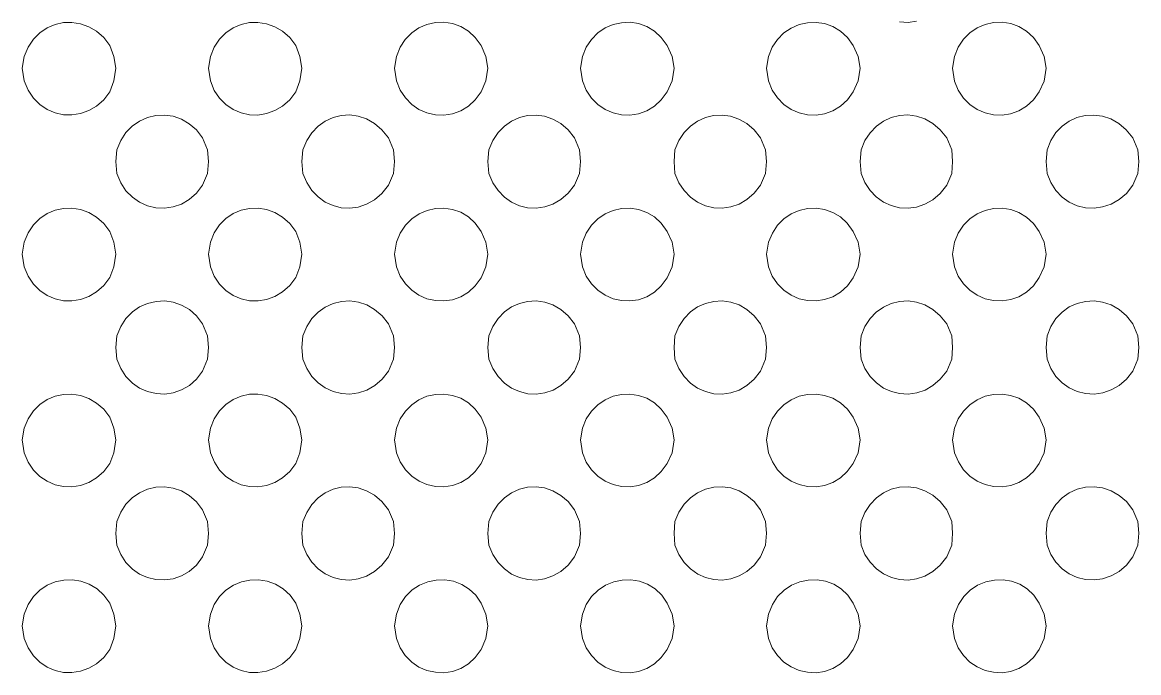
# Model space of a CAD drawing. Extents: x 0 to 243, y -13 to 276.
# Drawn here: x 154.65 to 184.38, y 194.14 to 211.48 of the extents above; entities that cross this region are included whole.
import ezdxf

# ---------------------------------------------------------------- set-up
doc = ezdxf.new("R2010")
doc.units = 0
doc.layers.add('GEOMETRY', color=7, linetype='Continuous')

msp = doc.modelspace()

# ---------------------------------------------------------------- linework, layer by layer
at = {"layer": 'GEOMETRY', "lineweight": 13}
for points in [[(157.138, 210.257), (157.086, 210.571), (156.981, 210.859), (156.816, 211.071), (156.626, 211.239), (156.418, 211.362), (156.197, 211.441), (155.97, 211.477), (155.742, 211.47), (155.52, 211.422), (155.31, 211.332), (155.116, 211.201), (154.946, 211.031), (154.806, 210.82), (154.7, 210.571), (154.648, 210.257), (154.7, 209.915), (154.805, 209.666), (154.945, 209.455), (155.115, 209.285), (155.308, 209.154), (155.519, 209.064), (155.742, 209.015), (155.969, 209.009), (156.197, 209.045), (156.418, 209.124), (156.626, 209.247), (156.816, 209.414), (156.981, 209.626), (157.086, 209.915), (157.138, 210.257)], [(162.093, 210.257), (162.04, 210.57), (161.936, 210.859), (161.77, 211.071), (161.58, 211.239), (161.372, 211.362), (161.151, 211.441), (160.924, 211.477), (160.696, 211.471), (160.474, 211.422), (160.264, 211.333), (160.071, 211.202), (159.901, 211.031), (159.761, 210.82), (159.655, 210.57), (159.602, 210.257), (159.655, 209.915), (159.76, 209.665), (159.901, 209.455), (160.07, 209.284), (160.263, 209.153), (160.474, 209.063), (160.696, 209.015), (160.924, 209.008), (161.151, 209.045), (161.372, 209.124), (161.58, 209.247), (161.771, 209.414), (161.936, 209.626), (162.04, 209.915), (162.093, 210.257)], [(167.047, 210.257), (166.995, 210.57), (166.864, 210.86), (166.71, 211.076), (166.527, 211.245), (166.323, 211.368), (166.104, 211.445), (165.876, 211.479), (165.647, 211.47), (165.423, 211.419), (165.211, 211.327), (165.017, 211.195), (164.847, 211.024), (164.709, 210.816), (164.609, 210.57), (164.558, 210.257), (164.609, 209.915), (164.71, 209.67), (164.848, 209.462), (165.017, 209.291), (165.211, 209.159), (165.424, 209.067), (165.647, 209.016), (165.876, 209.007), (166.103, 209.041), (166.322, 209.119), (166.527, 209.242), (166.71, 209.41), (166.864, 209.626), (166.995, 209.915), (167.047, 210.257)], [(172.003, 210.255), (171.951, 210.57), (171.82, 210.859), (171.664, 211.075), (171.481, 211.244), (171.277, 211.367), (171.058, 211.445), (170.831, 211.479), (170.602, 211.469), (170.378, 211.418), (170.166, 211.327), (169.972, 211.195), (169.802, 211.024), (169.665, 210.816), (169.565, 210.57), (169.513, 210.255), (169.565, 209.915), (169.665, 209.67), (169.803, 209.461), (169.972, 209.291), (170.166, 209.159), (170.378, 209.067), (170.602, 209.016), (170.83, 209.007), (171.058, 209.041), (171.277, 209.119), (171.481, 209.242), (171.664, 209.41), (171.82, 209.626), (171.951, 209.915), (172.003, 210.255)], [(176.958, 210.255), (176.906, 210.57), (176.774, 210.859), (176.619, 211.075), (176.437, 211.244), (176.232, 211.367), (176.013, 211.444), (175.786, 211.478), (175.556, 211.469), (175.332, 211.418), (175.12, 211.326), (174.925, 211.194), (174.756, 211.024), (174.619, 210.815), (174.52, 210.57), (174.468, 210.255), (174.52, 209.915), (174.619, 209.67), (174.756, 209.462), (174.925, 209.291), (175.119, 209.159), (175.332, 209.067), (175.556, 209.016), (175.785, 209.007), (176.013, 209.041), (176.232, 209.119), (176.436, 209.242), (176.619, 209.41), (176.774, 209.626), (176.906, 209.915), (176.958, 210.255)], [(181.913, 210.257), (181.86, 210.571), (181.728, 210.859), (181.574, 211.075), (181.392, 211.244), (181.188, 211.367), (180.969, 211.445), (180.741, 211.479), (180.512, 211.47), (180.288, 211.419), (180.075, 211.328), (179.881, 211.196), (179.712, 211.025), (179.574, 210.816), (179.475, 210.571), (179.422, 210.257), (179.475, 209.914), (179.574, 209.669), (179.712, 209.461), (179.881, 209.29), (180.075, 209.159), (180.287, 209.067), (180.511, 209.016), (180.74, 209.007), (180.967, 209.041), (181.186, 209.119), (181.391, 209.242), (181.573, 209.41), (181.728, 209.626), (181.86, 209.914), (181.913, 210.257)], [(159.603, 207.765), (159.577, 208.079), (159.446, 208.396), (159.283, 208.61), (159.094, 208.777), (158.885, 208.898), (158.664, 208.975), (158.435, 209.007), (158.206, 208.996), (157.983, 208.942), (157.771, 208.848), (157.577, 208.714), (157.407, 208.54), (157.268, 208.328), (157.165, 208.079), (157.138, 207.765), (157.165, 207.451), (157.268, 207.202), (157.408, 206.99), (157.578, 206.817), (157.772, 206.683), (157.984, 206.589), (158.207, 206.536), (158.437, 206.526), (158.665, 206.558), (158.886, 206.634), (159.094, 206.755), (159.283, 206.922), (159.446, 207.136), (159.577, 207.451), (159.603, 207.765)], [(164.558, 207.765), (164.532, 208.08), (164.4, 208.396), (164.225, 208.613), (164.029, 208.782), (163.817, 208.903), (163.595, 208.978), (163.368, 209.009), (163.142, 208.995), (162.923, 208.94), (162.716, 208.844), (162.526, 208.709), (162.36, 208.536), (162.223, 208.325), (162.12, 208.08), (162.093, 207.765), (162.12, 207.452), (162.223, 207.206), (162.361, 206.996), (162.527, 206.823), (162.717, 206.688), (162.924, 206.592), (163.143, 206.537), (163.369, 206.524), (163.596, 206.554), (163.818, 206.629), (164.03, 206.75), (164.226, 206.919), (164.4, 207.136), (164.532, 207.452), (164.558, 207.765)], [(169.512, 207.765), (169.486, 208.08), (169.355, 208.396), (169.183, 208.611), (168.989, 208.779), (168.778, 208.9), (168.557, 208.976), (168.33, 209.008), (168.104, 208.997), (167.884, 208.943), (167.676, 208.848), (167.486, 208.714), (167.318, 208.54), (167.179, 208.328), (167.074, 208.08), (167.047, 207.765), (167.074, 207.452), (167.179, 207.204), (167.318, 206.992), (167.485, 206.819), (167.676, 206.684), (167.885, 206.589), (168.105, 206.536), (168.332, 206.525), (168.559, 206.556), (168.78, 206.632), (168.991, 206.754), (169.184, 206.921), (169.355, 207.136), (169.486, 207.452), (169.512, 207.765)], [(174.467, 207.765), (174.441, 208.08), (174.309, 208.396), (174.137, 208.611), (173.942, 208.779), (173.732, 208.901), (173.51, 208.976), (173.284, 209.008), (173.058, 208.996), (172.838, 208.942), (172.631, 208.847), (172.44, 208.713), (172.273, 208.539), (172.134, 208.328), (172.029, 208.08), (172.003, 207.765), (172.029, 207.452), (172.134, 207.204), (172.273, 206.992), (172.44, 206.819), (172.631, 206.684), (172.84, 206.589), (173.06, 206.536), (173.287, 206.525), (173.513, 206.556), (173.735, 206.632), (173.945, 206.754), (174.139, 206.921), (174.309, 207.136), (174.441, 207.452), (174.467, 207.765)], [(179.422, 207.765), (179.397, 208.08), (179.265, 208.397), (179.09, 208.614), (178.893, 208.783), (178.681, 208.904), (178.459, 208.979), (178.232, 209.009), (178.007, 208.996), (177.787, 208.941), (177.58, 208.845), (177.391, 208.71), (177.224, 208.536), (177.087, 208.326), (176.984, 208.08), (176.958, 207.765), (176.984, 207.452), (177.086, 207.206), (177.224, 206.996), (177.39, 206.823), (177.581, 206.688), (177.788, 206.592), (178.008, 206.537), (178.235, 206.524), (178.462, 206.555), (178.684, 206.63), (178.896, 206.751), (179.091, 206.919), (179.265, 207.136), (179.397, 207.452), (179.422, 207.765)], [(184.377, 207.766), (184.351, 208.08), (184.22, 208.397), (184.047, 208.613), (183.852, 208.781), (183.639, 208.902), (183.415, 208.977), (183.185, 209.008), (182.956, 208.996), (182.734, 208.942), (182.525, 208.846), (182.335, 208.711), (182.17, 208.538), (182.035, 208.327), (181.938, 208.08), (181.913, 207.766), (181.938, 207.452), (182.035, 207.205), (182.17, 206.994), (182.335, 206.821), (182.526, 206.686), (182.736, 206.591), (182.958, 206.537), (183.187, 206.525), (183.416, 206.556), (183.641, 206.631), (183.853, 206.753), (184.048, 206.92), (184.22, 207.136), (184.351, 207.452), (184.377, 207.766)], [(157.138, 205.302), (157.086, 205.617), (156.981, 205.904), (156.816, 206.117), (156.626, 206.285), (156.417, 206.409), (156.197, 206.488), (155.97, 206.524), (155.742, 206.518), (155.52, 206.469), (155.31, 206.379), (155.117, 206.249), (154.947, 206.077), (154.806, 205.867), (154.7, 205.617), (154.648, 205.302), (154.7, 204.96), (154.806, 204.71), (154.947, 204.5), (155.117, 204.328), (155.31, 204.198), (155.52, 204.108), (155.742, 204.059), (155.97, 204.053), (156.197, 204.089), (156.417, 204.168), (156.626, 204.292), (156.816, 204.46), (156.981, 204.673), (157.086, 204.96), (157.138, 205.302)], [(162.093, 205.302), (162.04, 205.617), (161.936, 205.905), (161.77, 206.118), (161.58, 206.286), (161.372, 206.409), (161.151, 206.489), (160.925, 206.525), (160.697, 206.519), (160.475, 206.47), (160.265, 206.38), (160.072, 206.249), (159.902, 206.078), (159.761, 205.867), (159.655, 205.617), (159.602, 205.302), (159.655, 204.96), (159.761, 204.71), (159.902, 204.499), (160.072, 204.328), (160.265, 204.197), (160.475, 204.107), (160.697, 204.059), (160.925, 204.053), (161.151, 204.089), (161.372, 204.169), (161.58, 204.292), (161.77, 204.46), (161.936, 204.673), (162.04, 204.96), (162.093, 205.302)], [(167.047, 205.302), (166.995, 205.617), (166.864, 205.905), (166.709, 206.121), (166.526, 206.291), (166.322, 206.414), (166.103, 206.492), (165.876, 206.526), (165.648, 206.517), (165.425, 206.466), (165.213, 206.374), (165.019, 206.242), (164.849, 206.071), (164.711, 205.862), (164.609, 205.617), (164.558, 205.302), (164.609, 204.96), (164.71, 204.715), (164.848, 204.506), (165.017, 204.335), (165.211, 204.204), (165.423, 204.112), (165.647, 204.061), (165.876, 204.052), (166.103, 204.085), (166.322, 204.163), (166.526, 204.286), (166.709, 204.455), (166.864, 204.671), (166.995, 204.96), (167.047, 205.302)], [(172.003, 205.302), (171.951, 205.617), (171.82, 205.905), (171.663, 206.121), (171.48, 206.29), (171.276, 206.413), (171.057, 206.491), (170.831, 206.525), (170.603, 206.516), (170.38, 206.465), (170.168, 206.373), (169.975, 206.242), (169.805, 206.071), (169.666, 205.862), (169.565, 205.617), (169.513, 205.302), (169.565, 204.96), (169.665, 204.715), (169.803, 204.506), (169.972, 204.335), (170.166, 204.204), (170.378, 204.112), (170.602, 204.061), (170.83, 204.052), (171.057, 204.085), (171.276, 204.163), (171.481, 204.286), (171.664, 204.455), (171.82, 204.671), (171.951, 204.96), (172.003, 205.302)], [(176.958, 205.302), (176.906, 205.617), (176.774, 205.905), (176.618, 206.121), (176.435, 206.29), (176.231, 206.413), (176.012, 206.491), (175.785, 206.524), (175.557, 206.515), (175.334, 206.465), (175.122, 206.373), (174.928, 206.241), (174.759, 206.071), (174.621, 205.862), (174.52, 205.617), (174.468, 205.302), (174.52, 204.96), (174.619, 204.715), (174.757, 204.506), (174.926, 204.336), (175.12, 204.204), (175.332, 204.112), (175.556, 204.061), (175.785, 204.052), (176.012, 204.086), (176.232, 204.164), (176.436, 204.286), (176.619, 204.455), (176.774, 204.671), (176.906, 204.96), (176.958, 205.302)], [(181.913, 205.302), (181.86, 205.616), (181.728, 205.904), (181.574, 206.12), (181.392, 206.289), (181.188, 206.412), (180.969, 206.49), (180.741, 206.525), (180.512, 206.516), (180.288, 206.465), (180.076, 206.373), (179.882, 206.241), (179.712, 206.07), (179.574, 205.862), (179.475, 205.616), (179.422, 205.302), (179.475, 204.96), (179.574, 204.715), (179.711, 204.506), (179.881, 204.336), (180.075, 204.204), (180.288, 204.112), (180.512, 204.062), (180.741, 204.053), (180.969, 204.087), (181.188, 204.165), (181.392, 204.288), (181.574, 204.457), (181.728, 204.673), (181.86, 204.96), (181.913, 205.302)], [(159.603, 202.812), (159.577, 203.126), (159.446, 203.441), (159.284, 203.654), (159.097, 203.821), (158.889, 203.943), (158.667, 204.019), (158.439, 204.051), (158.209, 204.041), (157.985, 203.988), (157.772, 203.894), (157.578, 203.76), (157.407, 203.587), (157.268, 203.375), (157.165, 203.126), (157.138, 202.812), (157.165, 202.499), (157.268, 202.248), (157.407, 202.036), (157.578, 201.862), (157.773, 201.728), (157.985, 201.634), (158.21, 201.581), (158.44, 201.571), (158.669, 201.603), (158.89, 201.68), (159.098, 201.802), (159.285, 201.969), (159.446, 202.183), (159.577, 202.499), (159.603, 202.812)], [(164.558, 202.812), (164.532, 203.126), (164.4, 203.441), (164.227, 203.658), (164.031, 203.826), (163.82, 203.947), (163.598, 204.022), (163.371, 204.053), (163.144, 204.04), (162.925, 203.985), (162.717, 203.89), (162.527, 203.755), (162.36, 203.581), (162.223, 203.371), (162.12, 203.126), (162.093, 202.812), (162.12, 202.499), (162.223, 202.252), (162.36, 202.041), (162.527, 201.867), (162.717, 201.732), (162.925, 201.636), (163.145, 201.581), (163.372, 201.569), (163.599, 201.6), (163.821, 201.675), (164.032, 201.797), (164.227, 201.965), (164.4, 202.183), (164.532, 202.499), (164.558, 202.812)], [(169.512, 202.812), (169.486, 203.126), (169.355, 203.441), (169.184, 203.656), (168.991, 203.823), (168.78, 203.944), (168.559, 204.02), (168.332, 204.052), (168.105, 204.041), (167.885, 203.987), (167.676, 203.893), (167.485, 203.759), (167.318, 203.585), (167.179, 203.374), (167.074, 203.126), (167.047, 202.812), (167.074, 202.499), (167.178, 202.25), (167.317, 202.038), (167.485, 201.864), (167.676, 201.729), (167.885, 201.634), (168.106, 201.58), (168.332, 201.569), (168.559, 201.601), (168.781, 201.677), (168.991, 201.799), (169.185, 201.967), (169.355, 202.183), (169.486, 202.499), (169.512, 202.812)], [(174.467, 202.812), (174.441, 203.126), (174.309, 203.442), (174.139, 203.656), (173.945, 203.824), (173.735, 203.945), (173.513, 204.021), (173.287, 204.053), (173.06, 204.041), (172.84, 203.988), (172.631, 203.894), (172.44, 203.759), (172.273, 203.586), (172.134, 203.374), (172.029, 203.126), (172.003, 202.812), (172.029, 202.499), (172.134, 202.25), (172.272, 202.038), (172.44, 201.864), (172.631, 201.729), (172.84, 201.634), (173.061, 201.58), (173.287, 201.569), (173.514, 201.601), (173.736, 201.677), (173.946, 201.799), (174.139, 201.967), (174.309, 202.183), (174.441, 202.499), (174.467, 202.812)], [(179.422, 202.813), (179.397, 203.126), (179.265, 203.442), (179.091, 203.658), (178.896, 203.827), (178.684, 203.948), (178.462, 204.023), (178.235, 204.053), (178.008, 204.041), (177.788, 203.986), (177.581, 203.89), (177.39, 203.755), (177.224, 203.582), (177.086, 203.372), (176.984, 203.126), (176.958, 202.813), (176.984, 202.499), (177.087, 202.251), (177.225, 202.04), (177.392, 201.866), (177.583, 201.731), (177.791, 201.636), (178.011, 201.581), (178.238, 201.569), (178.465, 201.6), (178.687, 201.676), (178.898, 201.798), (179.092, 201.966), (179.265, 202.183), (179.397, 202.499), (179.422, 202.813)], [(184.377, 202.813), (184.351, 203.126), (184.22, 203.442), (184.049, 203.657), (183.854, 203.825), (183.642, 203.946), (183.417, 204.021), (183.187, 204.052), (182.958, 204.041), (182.736, 203.987), (182.526, 203.892), (182.335, 203.757), (182.169, 203.584), (182.035, 203.373), (181.938, 203.126), (181.913, 202.813), (181.938, 202.499), (182.035, 202.251), (182.17, 202.04), (182.336, 201.867), (182.527, 201.732), (182.737, 201.637), (182.96, 201.583), (183.189, 201.571), (183.419, 201.603), (183.643, 201.679), (183.855, 201.8), (184.05, 201.968), (184.22, 202.184), (184.351, 202.499), (184.377, 202.813)], [(157.138, 200.347), (157.086, 200.662), (156.981, 200.951), (156.815, 201.163), (156.625, 201.331), (156.416, 201.454), (156.196, 201.533), (155.968, 201.569), (155.741, 201.562), (155.519, 201.514), (155.308, 201.424), (155.115, 201.293), (154.946, 201.122), (154.805, 200.911), (154.7, 200.662), (154.648, 200.347), (154.7, 200.005), (154.806, 199.756), (154.947, 199.545), (155.117, 199.375), (155.31, 199.244), (155.52, 199.154), (155.742, 199.106), (155.969, 199.099), (156.196, 199.135), (156.416, 199.215), (156.625, 199.338), (156.815, 199.505), (156.981, 199.718), (157.086, 200.005), (157.138, 200.347)], [(162.093, 200.347), (162.04, 200.662), (161.936, 200.951), (161.77, 201.163), (161.58, 201.331), (161.371, 201.454), (161.15, 201.533), (160.923, 201.57), (160.696, 201.563), (160.474, 201.515), (160.264, 201.425), (160.071, 201.294), (159.901, 201.123), (159.761, 200.912), (159.655, 200.662), (159.602, 200.347), (159.655, 200.005), (159.762, 199.755), (159.902, 199.545), (160.072, 199.374), (160.265, 199.244), (160.476, 199.154), (160.697, 199.106), (160.924, 199.1), (161.151, 199.136), (161.371, 199.215), (161.58, 199.338), (161.77, 199.506), (161.936, 199.718), (162.04, 200.005), (162.093, 200.347)], [(167.047, 200.347), (166.995, 200.662), (166.864, 200.951), (166.709, 201.167), (166.526, 201.336), (166.322, 201.458), (166.103, 201.536), (165.876, 201.57), (165.647, 201.561), (165.423, 201.51), (165.211, 201.418), (165.017, 201.286), (164.848, 201.116), (164.71, 200.907), (164.609, 200.662), (164.558, 200.347), (164.609, 200.005), (164.71, 199.76), (164.849, 199.552), (165.018, 199.382), (165.212, 199.25), (165.424, 199.158), (165.648, 199.108), (165.877, 199.099), (166.104, 199.133), (166.322, 199.211), (166.527, 199.333), (166.709, 199.502), (166.864, 199.718), (166.995, 200.005), (167.047, 200.347)], [(172.003, 200.347), (171.951, 200.662), (171.82, 200.951), (171.664, 201.167), (171.481, 201.336), (171.276, 201.459), (171.057, 201.536), (170.83, 201.57), (170.602, 201.561), (170.378, 201.51), (170.166, 201.418), (169.972, 201.287), (169.803, 201.116), (169.665, 200.907), (169.565, 200.662), (169.513, 200.347), (169.565, 200.005), (169.666, 199.759), (169.805, 199.551), (169.975, 199.38), (170.168, 199.249), (170.38, 199.157), (170.603, 199.106), (170.831, 199.097), (171.057, 199.131), (171.276, 199.21), (171.48, 199.333), (171.663, 199.502), (171.82, 199.718), (171.951, 200.005), (172.003, 200.347)], [(176.958, 200.348), (176.906, 200.662), (176.774, 200.952), (176.619, 201.168), (176.436, 201.336), (176.232, 201.459), (176.012, 201.536), (175.785, 201.57), (175.556, 201.561), (175.332, 201.51), (175.12, 201.418), (174.926, 201.286), (174.757, 201.116), (174.619, 200.907), (174.52, 200.662), (174.468, 200.348), (174.52, 200.005), (174.621, 199.76), (174.759, 199.551), (174.928, 199.381), (175.122, 199.249), (175.334, 199.157), (175.557, 199.107), (175.785, 199.098), (176.012, 199.132), (176.231, 199.21), (176.435, 199.333), (176.618, 199.502), (176.774, 199.718), (176.906, 200.005), (176.958, 200.348)], [(181.913, 200.347), (181.86, 200.661), (181.728, 200.951), (181.573, 201.167), (181.39, 201.335), (181.186, 201.458), (180.967, 201.536), (180.74, 201.57), (180.511, 201.561), (180.287, 201.51), (180.075, 201.418), (179.881, 201.286), (179.712, 201.115), (179.574, 200.907), (179.475, 200.661), (179.422, 200.347), (179.475, 200.005), (179.575, 199.76), (179.713, 199.551), (179.882, 199.381), (180.076, 199.25), (180.288, 199.158), (180.512, 199.107), (180.741, 199.098), (180.968, 199.133), (181.187, 199.211), (181.391, 199.333), (181.573, 199.502), (181.728, 199.718), (181.86, 200.005), (181.913, 200.347)], [(159.603, 197.857), (159.577, 198.171), (159.446, 198.486), (159.284, 198.7), (159.095, 198.867), (158.887, 198.988), (158.666, 199.064), (158.437, 199.097), (158.208, 199.086), (157.984, 199.033), (157.772, 198.939), (157.577, 198.805), (157.407, 198.632), (157.268, 198.42), (157.165, 198.171), (157.138, 197.857), (157.165, 197.543), (157.269, 197.293), (157.408, 197.081), (157.578, 196.907), (157.772, 196.773), (157.984, 196.679), (158.207, 196.626), (158.436, 196.615), (158.664, 196.647), (158.886, 196.724), (159.094, 196.845), (159.283, 197.013), (159.446, 197.228), (159.577, 197.543), (159.603, 197.857)], [(164.558, 197.857), (164.532, 198.171), (164.4, 198.486), (164.226, 198.703), (164.03, 198.872), (163.818, 198.993), (163.596, 199.068), (163.369, 199.099), (163.143, 199.086), (162.924, 199.031), (162.716, 198.935), (162.527, 198.8), (162.36, 198.627), (162.223, 198.416), (162.12, 198.171), (162.093, 197.857), (162.12, 197.543), (162.224, 197.297), (162.361, 197.087), (162.528, 196.913), (162.717, 196.778), (162.924, 196.682), (163.143, 196.627), (163.369, 196.614), (163.595, 196.644), (163.817, 196.719), (164.029, 196.841), (164.225, 197.01), (164.4, 197.228), (164.532, 197.543), (164.558, 197.857)], [(169.512, 197.857), (169.486, 198.171), (169.355, 198.487), (169.184, 198.702), (168.99, 198.869), (168.779, 198.991), (168.558, 199.067), (168.331, 199.098), (168.105, 199.087), (167.885, 199.033), (167.677, 198.939), (167.486, 198.804), (167.318, 198.631), (167.179, 198.419), (167.074, 198.171), (167.047, 197.857), (167.074, 197.543), (167.18, 197.294), (167.32, 197.082), (167.487, 196.908), (167.678, 196.773), (167.886, 196.679), (168.106, 196.625), (168.331, 196.614), (168.558, 196.646), (168.779, 196.722), (168.989, 196.844), (169.183, 197.012), (169.355, 197.228), (169.486, 197.543), (169.512, 197.857)], [(174.467, 197.858), (174.441, 198.171), (174.309, 198.487), (174.138, 198.702), (173.944, 198.87), (173.734, 198.991), (173.513, 199.067), (173.286, 199.099), (173.06, 199.088), (172.84, 199.034), (172.632, 198.94), (172.441, 198.805), (172.273, 198.631), (172.134, 198.419), (172.029, 198.171), (172.003, 197.858), (172.029, 197.543), (172.135, 197.294), (172.274, 197.082), (172.442, 196.908), (172.633, 196.773), (172.841, 196.678), (173.061, 196.625), (173.287, 196.613), (173.513, 196.645), (173.734, 196.722), (173.944, 196.844), (174.138, 197.012), (174.309, 197.228), (174.441, 197.543), (174.467, 197.858)], [(179.422, 197.858), (179.397, 198.171), (179.265, 198.487), (179.09, 198.704), (178.895, 198.872), (178.683, 198.993), (178.461, 199.069), (178.234, 199.099), (178.008, 199.086), (177.788, 199.031), (177.581, 198.936), (177.391, 198.8), (177.224, 198.627), (177.087, 198.417), (176.984, 198.171), (176.958, 197.858), (176.984, 197.543), (177.087, 197.296), (177.225, 197.086), (177.392, 196.912), (177.582, 196.777), (177.79, 196.681), (178.009, 196.626), (178.235, 196.614), (178.461, 196.645), (178.683, 196.72), (178.895, 196.842), (179.09, 197.011), (179.265, 197.229), (179.397, 197.543), (179.422, 197.858)], [(184.377, 197.858), (184.351, 198.171), (184.22, 198.487), (184.048, 198.702), (183.853, 198.87), (183.641, 198.991), (183.416, 199.067), (183.187, 199.098), (182.958, 199.086), (182.736, 199.032), (182.526, 198.937), (182.335, 198.802), (182.17, 198.628), (182.035, 198.418), (181.938, 198.171), (181.913, 197.858), (181.938, 197.543), (182.036, 197.295), (182.171, 197.085), (182.337, 196.911), (182.527, 196.776), (182.737, 196.681), (182.959, 196.627), (183.188, 196.616), (183.417, 196.647), (183.641, 196.723), (183.853, 196.844), (184.048, 197.013), (184.22, 197.229), (184.351, 197.543), (184.377, 197.858)], [(157.138, 195.392), (157.086, 195.707), (156.981, 195.996), (156.823, 196.207), (156.637, 196.375), (156.431, 196.499), (156.21, 196.58), (155.982, 196.618), (155.752, 196.614), (155.527, 196.567), (155.313, 196.478), (155.117, 196.347), (154.946, 196.175), (154.805, 195.961), (154.7, 195.707), (154.648, 195.392), (154.7, 195.052), (154.805, 194.802), (154.945, 194.592), (155.115, 194.421), (155.308, 194.29), (155.519, 194.2), (155.741, 194.152), (155.969, 194.145), (156.196, 194.181), (156.417, 194.26), (156.626, 194.383), (156.816, 194.551), (156.981, 194.763), (157.086, 195.052), (157.138, 195.392)], [(162.093, 195.392), (162.04, 195.707), (161.936, 195.996), (161.778, 196.207), (161.592, 196.375), (161.386, 196.499), (161.165, 196.581), (160.937, 196.619), (160.707, 196.614), (160.482, 196.567), (160.268, 196.478), (160.072, 196.347), (159.901, 196.175), (159.76, 195.961), (159.655, 195.707), (159.602, 195.392), (159.655, 195.052), (159.761, 194.802), (159.901, 194.591), (160.071, 194.42), (160.264, 194.29), (160.474, 194.2), (160.696, 194.151), (160.924, 194.145), (161.151, 194.181), (161.372, 194.26), (161.58, 194.383), (161.77, 194.551), (161.936, 194.763), (162.04, 195.052), (162.093, 195.392)], [(167.047, 195.392), (166.995, 195.707), (166.864, 195.996), (166.722, 196.207), (166.547, 196.374), (166.348, 196.498), (166.13, 196.58), (165.902, 196.618), (165.671, 196.614), (165.443, 196.567), (165.226, 196.478), (165.027, 196.348), (164.853, 196.176), (164.712, 195.962), (164.609, 195.707), (164.558, 195.392), (164.609, 195.052), (164.709, 194.806), (164.847, 194.598), (165.017, 194.427), (165.211, 194.295), (165.423, 194.203), (165.647, 194.153), (165.876, 194.143), (166.104, 194.177), (166.323, 194.255), (166.527, 194.378), (166.71, 194.547), (166.864, 194.763), (166.995, 195.052), (167.047, 195.392)], [(172.003, 195.393), (171.951, 195.707), (171.82, 195.997), (171.676, 196.208), (171.501, 196.375), (171.301, 196.499), (171.084, 196.58), (170.856, 196.618), (170.624, 196.614), (170.397, 196.567), (170.18, 196.478), (169.981, 196.347), (169.808, 196.175), (169.666, 195.961), (169.565, 195.707), (169.513, 195.393), (169.565, 195.052), (169.665, 194.806), (169.802, 194.598), (169.972, 194.427), (170.166, 194.295), (170.378, 194.203), (170.602, 194.152), (170.831, 194.143), (171.058, 194.177), (171.277, 194.255), (171.481, 194.378), (171.664, 194.547), (171.82, 194.763), (171.951, 195.052), (172.003, 195.393)], [(176.958, 195.393), (176.906, 195.707), (176.774, 195.997), (176.631, 196.208), (176.456, 196.376), (176.257, 196.5), (176.039, 196.581), (175.811, 196.619), (175.579, 196.614), (175.351, 196.567), (175.134, 196.478), (174.935, 196.347), (174.762, 196.175), (174.621, 195.961), (174.52, 195.707), (174.468, 195.393), (174.52, 195.052), (174.619, 194.807), (174.756, 194.598), (174.925, 194.428), (175.119, 194.296), (175.332, 194.204), (175.556, 194.153), (175.785, 194.144), (176.013, 194.178), (176.232, 194.256), (176.437, 194.379), (176.619, 194.548), (176.774, 194.764), (176.906, 195.052), (176.958, 195.393)], [(181.913, 195.392), (181.86, 195.707), (181.728, 195.996), (181.585, 196.207), (181.411, 196.375), (181.211, 196.499), (180.993, 196.58), (180.765, 196.618), (180.533, 196.614), (180.306, 196.567), (180.089, 196.478), (179.89, 196.347), (179.717, 196.175), (179.576, 195.961), (179.475, 195.707), (179.422, 195.392), (179.475, 195.052), (179.574, 194.806), (179.711, 194.598), (179.88, 194.427), (180.074, 194.296), (180.287, 194.204), (180.511, 194.153), (180.74, 194.144), (180.967, 194.178), (181.187, 194.256), (181.391, 194.378), (181.573, 194.547), (181.728, 194.763), (181.86, 195.052), (181.913, 195.392)]]:
    msp.add_lwpolyline(points, close=True, dxfattribs=at)
msp.add_lwpolyline([(178.009, 211.491), (178.235, 211.478), (178.461, 211.509)], dxfattribs=at)

doc.saveas('drawing.dxf')
